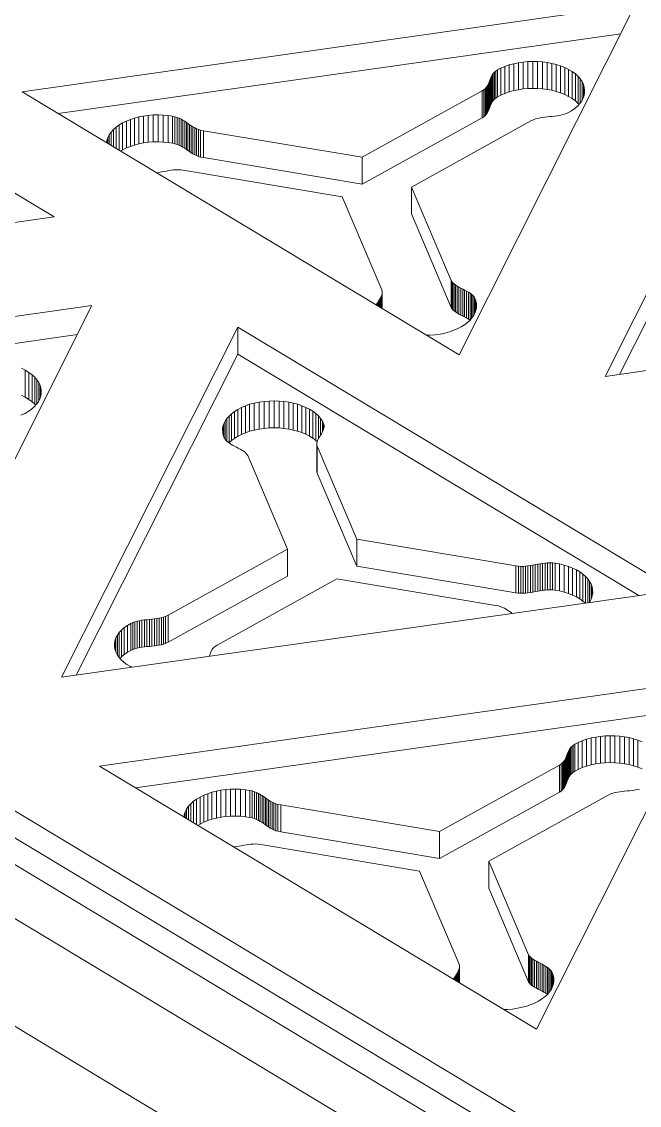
# Model space of a CAD drawing. Header units: inches. Extents: x 4 to 26.1, y 6.7 to 41.9.
# Drawn here: x 11.765 to 12.934, y 15.035 to 17.087 of the extents above; entities that cross this region are included whole.
import ezdxf

# ---------------------------------------------------------------- set-up
doc = ezdxf.new("R2010")
doc.units = ezdxf.units.IN
doc.header["$MEASUREMENT"] = 0
doc.layers.add('rails', color=7, linetype='Continuous', lineweight=35, true_color=0xd4d4d4)

# ---------------------------------------------------------------- blocks, each defined once
blk = doc.blocks.new('A$C382235AA')
at = {"color": 0, "linetype": 'Continuous', "lineweight": 0, "extrusion": (-4.89431e-17, 0.816497, 0.57735)}
for p, q in [((-16.7889, 11.4945), (-8.7719, 6.6688)), ((-14.8227, 11.4812), (-13.9949, 10.9829)), ((-16.7889, 11.4435), (-8.7719, 6.6178)), ((-8.7719, 6.6178), (-16.7889, 11.4435)), ((-8.7719, 6.5667), (-16.7889, 11.3925)), ((-16.7889, 11.3925), (-8.7719, 6.5667)), ((-14.0559, 11.2198), (-12.8946, 11.3846)), ((-12.8946, 11.3846), (-13.2281, 10.7216)), ((-12.952, 10.6805), (-12.6185, 11.3435)), ((-12.9223, 11.3296), (-13.9873, 11.1785)), ((-16.7889, 11.2904), (-8.8284, 6.4987)), ((-8.7719, 6.4647), (-16.7889, 11.2904)), ((-12.6185, 11.2925), (-12.9244, 10.6844)), ((-13.1415, 11.2678), (-13.1333, 11.2707)), ((-13.1333, 11.2707), (-13.1249, 11.273)), ((-13.1333, 11.2196), (-13.1333, 11.2707)), ((-13.1249, 11.273), (-13.1161, 11.2748)), ((-13.1249, 11.222), (-13.1249, 11.273)), ((-13.1161, 11.2748), (-13.1072, 11.2761)), ((-13.1161, 11.2238), (-13.1161, 11.2748)), ((-13.1072, 11.2761), (-13.0981, 11.277)), ((-13.1072, 11.2251), (-13.1072, 11.2761)), ((-13.0981, 11.277), (-13.0889, 11.2773)), ((-13.0981, 11.2259), (-13.0981, 11.277)), ((-13.0889, 11.2263), (-13.0889, 11.2773)), ((-13.0889, 11.2773), (-13.0798, 11.2771)), ((-13.0798, 11.2261), (-13.0798, 11.2771)), ((-13.0798, 11.2771), (-13.0707, 11.2765)), ((-13.0707, 11.2254), (-13.0707, 11.2765)), ((-13.0707, 11.2765), (-13.0617, 11.2753)), ((-13.0617, 11.2243), (-13.0617, 11.2753)), ((-13.0617, 11.2753), (-13.0529, 11.2736)), ((-13.0529, 11.2226), (-13.0529, 11.2736)), ((-13.0529, 11.2736), (-13.0444, 11.2715)), ((-13.0444, 11.2204), (-13.0444, 11.2715)), ((-13.0444, 11.2715), (-13.0362, 11.2688)), ((-13.1683, 11.2465), (-13.167, 11.2492)), ((-13.167, 11.2492), (-13.1655, 11.2518)), ((-13.167, 11.1981), (-13.167, 11.2492)), ((-13.1655, 11.2518), (-13.1637, 11.2543)), ((-13.1655, 11.2007), (-13.1655, 11.2518)), ((-13.1637, 11.2543), (-13.1614, 11.2567)), ((-13.1637, 11.2033), (-13.1637, 11.2543)), ((-13.1614, 11.2567), (-13.1588, 11.259)), ((-13.1614, 11.2057), (-13.1614, 11.2567)), ((-13.1588, 11.259), (-13.1556, 11.2612)), ((-13.1588, 11.208), (-13.1588, 11.259)), ((-13.1556, 11.2612), (-13.1492, 11.2645)), ((-13.1556, 11.2102), (-13.1556, 11.2612)), ((-13.1492, 11.2645), (-13.1415, 11.2678)), ((-13.1492, 11.2135), (-13.1492, 11.2645)), ((-13.1415, 11.2168), (-13.1415, 11.2678)), ((-13.0362, 11.2178), (-13.0362, 11.2688)), ((-13.0362, 11.2688), (-13.0283, 11.2657)), ((-13.0283, 11.2147), (-13.0283, 11.2657)), ((-13.0283, 11.2657), (-13.021, 11.2621)), ((-13.021, 11.211), (-13.021, 11.2621)), ((-13.021, 11.2621), (-13.0142, 11.258)), ((-13.0142, 11.2069), (-13.0142, 11.258)), ((-13.0142, 11.258), (-13.0082, 11.2536)), ((-13.0082, 11.2025), (-13.0082, 11.2536)), ((-13.0082, 11.2536), (-13.0031, 11.2489)), ((-13.0031, 11.1979), (-13.0031, 11.2489)), ((-13.0031, 11.2489), (-12.9989, 11.2441)), ((-13.179, 11.2257), (-13.1769, 11.228)), ((-13.1769, 11.228), (-13.1752, 11.2305)), ((-13.1769, 11.177), (-13.1769, 11.228)), ((-13.1752, 11.2305), (-13.1738, 11.233)), ((-13.1752, 11.1794), (-13.1752, 11.2305)), ((-13.1738, 11.233), (-13.1725, 11.2356)), ((-13.1738, 11.182), (-13.1738, 11.233)), ((-13.1725, 11.2356), (-13.1714, 11.2383)), ((-13.1725, 11.1846), (-13.1725, 11.2356)), ((-13.1714, 11.2383), (-13.1704, 11.241)), ((-13.1714, 11.1873), (-13.1714, 11.2383)), ((-13.1704, 11.241), (-13.1694, 11.2438)), ((-13.1704, 11.19), (-13.1704, 11.241)), ((-13.1694, 11.2438), (-13.1683, 11.2465)), ((-13.1694, 11.1927), (-13.1694, 11.2438)), ((-13.1683, 11.1954), (-13.1683, 11.2465)), ((-12.9989, 11.1986), (-12.9989, 11.2441)), ((-12.9989, 11.2441), (-12.9955, 11.2391)), ((-12.9955, 11.2036), (-12.9955, 11.2391)), ((-12.9955, 11.2391), (-12.993, 11.2339)), ((-12.993, 11.2088), (-12.993, 11.2339)), ((-12.993, 11.2339), (-12.9913, 11.2287)), ((-12.9913, 11.2143), (-12.9913, 11.2287)), ((-12.9913, 11.2287), (-12.9906, 11.2234)), ((-13.2281, 10.7216), (-14.0559, 11.2198)), ((-13.4117, 11.0957), (-13.1847, 11.2214)), ((-13.1847, 11.2214), (-13.1815, 11.2235)), ((-13.1847, 11.1704), (-13.1847, 11.2214)), ((-13.1815, 11.2235), (-13.179, 11.2257)), ((-13.1815, 11.1725), (-13.1815, 11.2235)), ((-13.179, 11.1747), (-13.179, 11.2257)), ((-13.1588, 11.208), (-13.1614, 11.2057)), ((-13.1556, 11.2102), (-13.1588, 11.208)), ((-13.1492, 11.2135), (-13.1556, 11.2102)), ((-13.1415, 11.2168), (-13.1492, 11.2135)), ((-13.1333, 11.2196), (-13.1415, 11.2168)), ((-13.1249, 11.222), (-13.1333, 11.2196)), ((-13.1161, 11.2238), (-13.1249, 11.222)), ((-13.1072, 11.2251), (-13.1161, 11.2238)), ((-13.0981, 11.2259), (-13.1072, 11.2251)), ((-13.0889, 11.2263), (-13.0981, 11.2259)), ((-13.0798, 11.2261), (-13.0889, 11.2263)), ((-13.0707, 11.2254), (-13.0798, 11.2261)), ((-13.0617, 11.2243), (-13.0707, 11.2254)), ((-13.0529, 11.2226), (-13.0617, 11.2243)), ((-13.0444, 11.2204), (-13.0529, 11.2226)), ((-13.0362, 11.2178), (-13.0444, 11.2204)), ((-13.0283, 11.2147), (-13.0362, 11.2178)), ((-13.021, 11.211), (-13.0283, 11.2147)), ((-13.0142, 11.2069), (-13.021, 11.211)), ((-12.9934, 11.2076), (-12.9961, 11.2025)), ((-12.9916, 11.2129), (-12.9934, 11.2076)), ((-12.9907, 11.2181), (-12.9916, 11.2129)), ((-12.9906, 11.2234), (-12.9907, 11.2181)), ((-13.1714, 11.1873), (-13.1725, 11.1846)), ((-13.1704, 11.19), (-13.1714, 11.1873)), ((-13.1694, 11.1927), (-13.1704, 11.19)), ((-13.1683, 11.1954), (-13.1694, 11.1927)), ((-13.167, 11.1981), (-13.1683, 11.1954)), ((-13.1655, 11.2007), (-13.167, 11.1981)), ((-13.1637, 11.2033), (-13.1655, 11.2007)), ((-13.1614, 11.2057), (-13.1637, 11.2033)), ((-13.0092, 11.1882), (-13.0152, 11.1839)), ((-13.0082, 11.2025), (-13.0142, 11.2069)), ((-13.0039, 11.1928), (-13.0092, 11.1882)), ((-13.0031, 11.1979), (-13.0082, 11.2025)), ((-12.9996, 11.1976), (-13.0039, 11.1928)), ((-13.0012, 11.1958), (-13.0031, 11.1979)), ((-12.9961, 11.2025), (-12.9996, 11.1976)), ((-13.8583, 11.1644), (-13.8508, 11.1675)), ((-13.8508, 11.1675), (-13.8428, 11.1701)), ((-13.8508, 11.1164), (-13.8508, 11.1675)), ((-13.8428, 11.1701), (-13.8345, 11.1722)), ((-13.8428, 11.119), (-13.8428, 11.1701)), ((-13.8345, 11.1722), (-13.8258, 11.1739)), ((-13.8345, 11.1212), (-13.8345, 11.1722)), ((-13.8258, 11.1739), (-13.8168, 11.1752)), ((-13.8258, 11.1229), (-13.8258, 11.1739)), ((-13.8168, 11.1752), (-13.8076, 11.1759)), ((-13.8168, 11.1241), (-13.8168, 11.1752)), ((-13.8076, 11.1759), (-13.7982, 11.1761)), ((-13.8076, 11.1248), (-13.8076, 11.1759)), ((-13.7982, 11.1251), (-13.7982, 11.1761)), ((-13.7982, 11.1761), (-13.7887, 11.1758)), ((-13.7887, 11.1247), (-13.7887, 11.1758)), ((-13.7887, 11.1758), (-13.7792, 11.1749)), ((-13.7792, 11.1238), (-13.7792, 11.1749)), ((-13.7792, 11.1749), (-13.7709, 11.1736)), ((-13.7709, 11.1226), (-13.7709, 11.1736)), ((-13.7709, 11.1736), (-13.7663, 11.1726)), ((-13.7663, 11.1215), (-13.7663, 11.1726)), ((-13.7663, 11.1726), (-13.7621, 11.1712)), ((-13.7621, 11.1202), (-13.7621, 11.1712)), ((-13.7621, 11.1712), (-13.7583, 11.1697)), ((-13.7583, 11.1186), (-13.7583, 11.1697)), ((-13.7583, 11.1697), (-13.7546, 11.1679)), ((-13.7546, 11.1169), (-13.7546, 11.1679)), ((-13.7546, 11.1679), (-13.7512, 11.166)), ((-13.1847, 11.1704), (-13.4117, 11.0447)), ((-13.1815, 11.1725), (-13.1847, 11.1704)), ((-13.179, 11.1747), (-13.1815, 11.1725)), ((-13.1769, 11.177), (-13.179, 11.1747)), ((-13.1752, 11.1794), (-13.1769, 11.177)), ((-13.1738, 11.182), (-13.1752, 11.1794)), ((-13.1725, 11.1846), (-13.1738, 11.182)), ((-13.0873, 11.167), (-13.0925, 11.1645)), ((-13.0835, 11.1684), (-13.0873, 11.167)), ((-13.0794, 11.1695), (-13.0835, 11.1684)), ((-13.0751, 11.1704), (-13.0794, 11.1695)), ((-13.0707, 11.1711), (-13.0751, 11.1704)), ((-13.0661, 11.1717), (-13.0707, 11.1711)), ((-13.0614, 11.1722), (-13.0661, 11.1717)), ((-13.0567, 11.1727), (-13.0614, 11.1722)), ((-13.0519, 11.1732), (-13.0567, 11.1727)), ((-13.0472, 11.1737), (-13.0519, 11.1732)), ((-13.0425, 11.1743), (-13.0472, 11.1737)), ((-13.0379, 11.1751), (-13.0425, 11.1743)), ((-13.0335, 11.176), (-13.0379, 11.1751)), ((-13.0292, 11.1772), (-13.0335, 11.176)), ((-13.0251, 11.1786), (-13.0292, 11.1772)), ((-13.0213, 11.1803), (-13.0251, 11.1786)), ((-13.0152, 11.1839), (-13.0213, 11.1803)), ((-13.8872, 11.1436), (-13.8828, 11.1484)), ((-13.8828, 11.1484), (-13.8776, 11.153)), ((-13.8828, 11.1156), (-13.8828, 11.1484)), ((-13.8776, 11.153), (-13.8718, 11.1572)), ((-13.8776, 11.1125), (-13.8776, 11.153)), ((-13.8718, 11.1572), (-13.8654, 11.161)), ((-13.8718, 11.109), (-13.8718, 11.1572)), ((-13.8654, 11.161), (-13.8583, 11.1644)), ((-13.8654, 11.11), (-13.8654, 11.161)), ((-13.8583, 11.1134), (-13.8583, 11.1644)), ((-13.7512, 11.1149), (-13.7512, 11.166)), ((-13.7512, 11.166), (-13.7479, 11.1639)), ((-13.7479, 11.1129), (-13.7479, 11.1639)), ((-13.7479, 11.1639), (-13.7448, 11.1618)), ((-13.7448, 11.1108), (-13.7448, 11.1618)), ((-13.7448, 11.1618), (-13.7417, 11.1597)), ((-13.7417, 11.1086), (-13.7417, 11.1597)), ((-13.7417, 11.1597), (-13.7386, 11.1575)), ((-13.7386, 11.1065), (-13.7386, 11.1575)), ((-13.7386, 11.1575), (-13.7355, 11.1554)), ((-13.7355, 11.1044), (-13.7355, 11.1554)), ((-13.7355, 11.1554), (-13.7323, 11.1534)), ((-13.7323, 11.1024), (-13.7323, 11.1534)), ((-13.7323, 11.1534), (-13.729, 11.1516)), ((-13.729, 11.1006), (-13.729, 11.1516)), ((-13.729, 11.1516), (-13.7255, 11.1499)), ((-13.7255, 11.0989), (-13.7255, 11.1499)), ((-13.7255, 11.1499), (-13.7218, 11.1484)), ((-13.7218, 11.0974), (-13.7218, 11.1484)), ((-13.7218, 11.1484), (-13.7178, 11.1472)), ((-13.7178, 11.0962), (-13.7178, 11.1472)), ((-13.7178, 11.1472), (-13.7124, 11.1461)), ((-13.7124, 11.0951), (-13.7124, 11.1461)), ((-13.7124, 11.1461), (-13.4117, 11.0957)), ((-13.0925, 11.1645), (-13.3184, 11.0394)), ((-13.8959, 11.1235), (-13.8953, 11.1274)), ((-13.8953, 11.1274), (-13.8936, 11.1329)), ((-13.8953, 11.1232), (-13.8953, 11.1274)), ((-13.8936, 11.1329), (-13.8908, 11.1384)), ((-13.8936, 11.1221), (-13.8936, 11.1329)), ((-13.8908, 11.1384), (-13.8872, 11.1436)), ((-13.8908, 11.1205), (-13.8908, 11.1384)), ((-13.8872, 11.1183), (-13.8872, 11.1436)), ((-13.8654, 11.11), (-13.8694, 11.1076)), ((-13.8583, 11.1134), (-13.8654, 11.11)), ((-13.8508, 11.1164), (-13.8583, 11.1134)), ((-13.8428, 11.119), (-13.8508, 11.1164)), ((-13.8345, 11.1212), (-13.8428, 11.119)), ((-13.8258, 11.1229), (-13.8345, 11.1212)), ((-13.8168, 11.1241), (-13.8258, 11.1229)), ((-13.8076, 11.1248), (-13.8168, 11.1241)), ((-13.7982, 11.1251), (-13.8076, 11.1248)), ((-13.7887, 11.1247), (-13.7982, 11.1251)), ((-13.7792, 11.1238), (-13.7887, 11.1247)), ((-13.7709, 11.1226), (-13.7792, 11.1238)), ((-13.7663, 11.1215), (-13.7709, 11.1226)), ((-13.7621, 11.1202), (-13.7663, 11.1215)), ((-13.7583, 11.1186), (-13.7621, 11.1202)), ((-13.7546, 11.1169), (-13.7583, 11.1186)), ((-13.7512, 11.1149), (-13.7546, 11.1169)), ((-13.7479, 11.1129), (-13.7512, 11.1149)), ((-13.7448, 11.1108), (-13.7479, 11.1129)), ((-13.7417, 11.1086), (-13.7448, 11.1108)), ((-13.7386, 11.1065), (-13.7417, 11.1086)), ((-13.7355, 11.1044), (-13.7386, 11.1065)), ((-8.8284, 6.2946), (-16.7889, 11.0863)), ((-13.7323, 11.1024), (-13.7355, 11.1044)), ((-13.729, 11.1006), (-13.7323, 11.1024)), ((-13.7255, 11.0989), (-13.729, 11.1006)), ((-13.7218, 11.0974), (-13.7255, 11.0989)), ((-13.7178, 11.0962), (-13.7218, 11.0974)), ((-13.7124, 11.0951), (-13.7178, 11.0962)), ((-13.4117, 11.0447), (-13.7124, 11.0951)), ((-13.4117, 11.0447), (-13.4117, 11.0957)), ((-13.7966, 11.0672), (-13.8011, 11.0665)), ((-13.7919, 11.068), (-13.7966, 11.0672)), ((-13.7873, 11.0688), (-13.7919, 11.068)), ((-13.7827, 11.0697), (-13.7873, 11.0688)), ((-13.7781, 11.0705), (-13.7827, 11.0697)), ((-13.7736, 11.0712), (-13.7781, 11.0705)), ((-13.769, 11.0718), (-13.7736, 11.0712)), ((-13.7645, 11.0721), (-13.769, 11.0718)), ((-13.76, 11.0722), (-13.7645, 11.0721)), ((-13.7555, 11.072), (-13.76, 11.0722)), ((-13.7505, 11.0714), (-13.7555, 11.072)), ((-13.4496, 11.0209), (-13.7505, 11.0714)), ((-13.3184, 10.9884), (-13.3184, 11.0394)), ((-13.3184, 11.0394), (-13.2431, 10.8623)), ((-13.3745, 10.8446), (-13.4496, 11.0209)), ((-13.9949, 10.9829), (-15.1562, 10.8182)), ((-13.2431, 10.8113), (-13.3184, 10.9884)), ((-13.2431, 10.8113), (-13.2431, 10.8623)), ((-13.2431, 10.8623), (-13.2421, 10.8605)), ((-13.2421, 10.8095), (-13.2421, 10.8605)), ((-13.2421, 10.8605), (-13.2401, 10.8582)), ((-13.3739, 10.8417), (-13.3745, 10.8446)), ((-13.3743, 10.8365), (-13.3739, 10.8391)), ((-13.3739, 10.8391), (-13.3739, 10.8417)), ((-13.3739, 10.8093), (-13.3739, 10.8391)), ((-13.2401, 10.8071), (-13.2401, 10.8582)), ((-13.2401, 10.8582), (-13.2377, 10.856)), ((-13.2377, 10.8049), (-13.2377, 10.856)), ((-13.2377, 10.856), (-13.2349, 10.8539)), ((-13.2349, 10.8028), (-13.2349, 10.8539)), ((-13.2349, 10.8539), (-13.2318, 10.8519)), ((-13.2318, 10.8008), (-13.2318, 10.8519)), ((-13.2318, 10.8519), (-13.2285, 10.85)), ((-13.2285, 10.7989), (-13.2285, 10.85)), ((-13.2285, 10.85), (-13.225, 10.8481)), ((-13.225, 10.797), (-13.225, 10.8481)), ((-13.225, 10.8481), (-13.2214, 10.8462)), ((-13.2214, 10.7952), (-13.2214, 10.8462)), ((-13.2214, 10.8462), (-13.2178, 10.8443)), ((-13.2178, 10.7933), (-13.2178, 10.8443)), ((-13.2178, 10.8443), (-13.2142, 10.8424)), ((-13.2142, 10.7914), (-13.2142, 10.8424)), ((-13.2142, 10.8424), (-13.2108, 10.8404)), ((-13.2108, 10.7894), (-13.2108, 10.8404)), ((-13.2108, 10.8404), (-13.2076, 10.8384)), ((-13.2076, 10.7874), (-13.2076, 10.8384)), ((-13.2076, 10.8384), (-13.2047, 10.8362)), ((-11.7907, 10.8452), (-12.952, 10.6805)), ((-13.3851, 10.8161), (-13.384, 10.8183)), ((-13.384, 10.8183), (-13.3825, 10.8209)), ((-13.384, 10.8154), (-13.384, 10.8183)), ((-13.3825, 10.8209), (-13.3809, 10.8235)), ((-13.3825, 10.8145), (-13.3825, 10.8209)), ((-13.3809, 10.8235), (-13.3793, 10.8261)), ((-13.3809, 10.8135), (-13.3809, 10.8235)), ((-13.3793, 10.8261), (-13.3777, 10.8287)), ((-13.3793, 10.8126), (-13.3793, 10.8261)), ((-13.3777, 10.8287), (-13.3764, 10.8313)), ((-13.3777, 10.8116), (-13.3777, 10.8287)), ((-13.3764, 10.8313), (-13.3752, 10.8339)), ((-13.3764, 10.8108), (-13.3764, 10.8313)), ((-13.3752, 10.8339), (-13.3743, 10.8365)), ((-13.3752, 10.8101), (-13.3752, 10.8339)), ((-13.3743, 10.8096), (-13.3743, 10.8365)), ((-13.2047, 10.7906), (-13.2047, 10.8362)), ((-13.2047, 10.8362), (-13.2021, 10.8339)), ((-13.2021, 10.7941), (-13.2021, 10.8339)), ((-13.2021, 10.8339), (-13.2, 10.8314)), ((-13.2, 10.7973), (-13.2, 10.8314)), ((-13.2, 10.8314), (-13.1983, 10.8287)), ((-13.1983, 10.8007), (-13.1983, 10.8287)), ((-13.1983, 10.8287), (-13.1965, 10.8239)), ((-13.1965, 10.8057), (-13.1965, 10.8239)), ((-13.1965, 10.8239), (-13.1954, 10.8183)), ((-13.1954, 10.8116), (-13.1954, 10.8183)), ((-13.1954, 10.8183), (-13.1952, 10.8129)), ((-15.0848, 10.6501), (-13.9235, 10.8148)), ((-13.9235, 10.8148), (-14.257, 10.1518)), ((-13.2421, 10.8095), (-13.2431, 10.8113)), ((-13.2401, 10.8071), (-13.2421, 10.8095)), ((-13.2377, 10.8049), (-13.2401, 10.8071)), ((-13.2349, 10.8028), (-13.2377, 10.8049)), ((-13.2318, 10.8008), (-13.2349, 10.8028)), ((-13.2285, 10.7989), (-13.2318, 10.8008)), ((-13.225, 10.797), (-13.2285, 10.7989)), ((-13.2214, 10.7952), (-13.225, 10.797)), ((-13.2001, 10.797), (-13.2034, 10.7921)), ((-13.1976, 10.8022), (-13.2001, 10.797)), ((-13.196, 10.8075), (-13.1976, 10.8022)), ((-13.1952, 10.8129), (-13.196, 10.8075)), ((-13.2179, 10.7786), (-13.2241, 10.7747)), ((-13.2178, 10.7933), (-13.2214, 10.7952)), ((-13.2123, 10.7829), (-13.2179, 10.7786)), ((-13.2142, 10.7914), (-13.2178, 10.7933)), ((-13.2108, 10.7894), (-13.2142, 10.7914)), ((-13.2075, 10.7874), (-13.2123, 10.7829)), ((-13.2076, 10.7874), (-13.2108, 10.7894)), ((-13.2075, 10.7873), (-13.2076, 10.7874)), ((-13.2034, 10.7921), (-13.2075, 10.7874)), ((-13.9512, 10.7599), (-15.0162, 10.6088)), ((-13.9809, 10.1107), (-13.6474, 10.7738)), ((-13.6474, 10.7227), (-13.6474, 10.7738)), ((-13.6474, 10.7738), (-12.8196, 10.2755)), ((-13.2835, 10.7589), (-13.2898, 10.7587)), ((-13.2739, 10.7596), (-13.2835, 10.7589)), ((-13.2643, 10.761), (-13.2739, 10.7596)), ((-13.2552, 10.7629), (-13.2643, 10.761)), ((-13.2466, 10.7652), (-13.2552, 10.7629)), ((-13.2385, 10.768), (-13.2466, 10.7652)), ((-13.231, 10.7712), (-13.2385, 10.768)), ((-13.2241, 10.7747), (-13.231, 10.7712)), ((-13.6474, 10.7227), (-13.9533, 10.1146)), ((-12.8882, 10.2657), (-13.6474, 10.7227)), ((-14.0572, 10.696), (-14.0498, 10.6923)), ((-14.0498, 10.6413), (-14.0498, 10.6923)), ((-14.0498, 10.6923), (-14.043, 10.6882)), ((-14.043, 10.6372), (-14.043, 10.6882)), ((-14.043, 10.6882), (-14.037, 10.6838)), ((-14.037, 10.6328), (-14.037, 10.6838)), ((-14.037, 10.6838), (-14.0319, 10.6792)), ((-14.0319, 10.6282), (-14.0319, 10.6792)), ((-14.0319, 10.6792), (-14.0277, 10.6743)), ((-14.0277, 10.6288), (-14.0277, 10.6743)), ((-14.0277, 10.6743), (-14.0243, 10.6693)), ((-14.0243, 10.6339), (-14.0243, 10.6693)), ((-14.0243, 10.6693), (-14.0218, 10.6642)), ((-14.0218, 10.6391), (-14.0218, 10.6642)), ((-14.0218, 10.6642), (-14.0202, 10.659)), ((-14.0202, 10.6445), (-14.0202, 10.659)), ((-14.0202, 10.659), (-14.0194, 10.6537)), ((-14.0194, 10.6537), (-14.0195, 10.6484)), ((-14.0498, 10.6413), (-14.0572, 10.6449)), ((-14.043, 10.6372), (-14.0498, 10.6413)), ((-14.037, 10.6328), (-14.043, 10.6372)), ((-14.0319, 10.6282), (-14.037, 10.6328)), ((-14.0249, 10.6328), (-14.0284, 10.6278)), ((-14.0222, 10.6379), (-14.0249, 10.6328)), ((-14.0204, 10.6431), (-14.0222, 10.6379)), ((-14.0195, 10.6484), (-14.0204, 10.6431)), ((-13.6071, 10.632), (-13.5976, 10.6333)), ((-13.5976, 10.6333), (-13.588, 10.6341)), ((-13.5976, 10.5823), (-13.5976, 10.6333)), ((-13.588, 10.6341), (-13.5785, 10.6344)), ((-13.588, 10.5831), (-13.588, 10.6341)), ((-13.5785, 10.5833), (-13.5785, 10.6344)), ((-13.5785, 10.6344), (-13.5691, 10.6341)), ((-13.5691, 10.583), (-13.5691, 10.6341)), ((-13.5691, 10.6341), (-13.5599, 10.6332)), ((-13.5599, 10.5822), (-13.5599, 10.6332)), ((-13.5599, 10.6332), (-13.5509, 10.6319)), ((-14.0441, 10.6141), (-14.0501, 10.6106)), ((-14.038, 10.6185), (-14.0441, 10.6141)), ((-14.0328, 10.623), (-14.038, 10.6185)), ((-14.0284, 10.6278), (-14.0328, 10.623)), ((-14.0301, 10.626), (-14.0319, 10.6282)), ((-13.6591, 10.6101), (-13.6536, 10.6143)), ((-13.6536, 10.6143), (-13.6473, 10.6183)), ((-13.6536, 10.5633), (-13.6536, 10.6143)), ((-13.6473, 10.6183), (-13.6404, 10.6218)), ((-13.6473, 10.5672), (-13.6473, 10.6183)), ((-13.6404, 10.6218), (-13.6329, 10.625)), ((-13.6404, 10.5708), (-13.6404, 10.6218)), ((-13.6329, 10.625), (-13.6249, 10.6278)), ((-13.6329, 10.574), (-13.6329, 10.625)), ((-13.6249, 10.6278), (-13.6163, 10.6301)), ((-13.6249, 10.5768), (-13.6249, 10.6278)), ((-13.6163, 10.6301), (-13.6071, 10.632)), ((-13.6163, 10.5791), (-13.6163, 10.6301)), ((-13.6071, 10.581), (-13.6071, 10.632)), ((-13.5509, 10.5809), (-13.5509, 10.6319)), ((-13.5509, 10.6319), (-13.5423, 10.6301)), ((-13.5423, 10.5791), (-13.5423, 10.6301)), ((-13.5423, 10.6301), (-13.534, 10.6279)), ((-13.534, 10.5769), (-13.534, 10.6279)), ((-13.534, 10.6279), (-13.5261, 10.6252)), ((-13.5261, 10.5742), (-13.5261, 10.6252)), ((-13.5261, 10.6252), (-13.5186, 10.6221)), ((-13.5186, 10.5711), (-13.5186, 10.6221)), ((-13.5186, 10.6221), (-13.5117, 10.6186)), ((-13.5117, 10.5676), (-13.5117, 10.6186)), ((-13.5117, 10.6186), (-13.5054, 10.6147)), ((-13.5054, 10.5637), (-13.5054, 10.6147)), ((-13.5054, 10.6147), (-13.4997, 10.6105)), ((-14.054, 10.6089), (-14.058, 10.6074)), ((-14.0501, 10.6106), (-14.054, 10.6089)), ((-13.6738, 10.5908), (-13.6713, 10.5959)), ((-13.6713, 10.5959), (-13.668, 10.6009)), ((-13.6713, 10.5614), (-13.6713, 10.5959)), ((-13.668, 10.6009), (-13.6639, 10.6056)), ((-13.668, 10.5579), (-13.668, 10.6009)), ((-13.6639, 10.6056), (-13.6591, 10.6101)), ((-13.6639, 10.5547), (-13.6639, 10.6056)), ((-13.6591, 10.5591), (-13.6591, 10.6101)), ((-13.4997, 10.5594), (-13.4997, 10.6105)), ((-13.4997, 10.6105), (-13.4947, 10.6059)), ((-13.4947, 10.5624), (-13.4947, 10.6059)), ((-13.4947, 10.6059), (-13.4905, 10.601)), ((-13.4905, 10.5696), (-13.4905, 10.601)), ((-13.4905, 10.601), (-13.4871, 10.5958)), ((-13.4871, 10.5754), (-13.4871, 10.5958)), ((-13.4871, 10.5958), (-13.4848, 10.591)), ((-13.6762, 10.5801), (-13.6755, 10.5855)), ((-13.676, 10.5746), (-13.6762, 10.5801)), ((-13.6749, 10.5691), (-13.676, 10.5746)), ((-13.6755, 10.5855), (-13.6738, 10.5908)), ((-13.6755, 10.5718), (-13.6755, 10.5855)), ((-13.6738, 10.5662), (-13.6738, 10.5908)), ((-13.6329, 10.574), (-13.6404, 10.5708)), ((-13.6249, 10.5768), (-13.6329, 10.574)), ((-13.6163, 10.5791), (-13.6249, 10.5768)), ((-13.6071, 10.581), (-13.6163, 10.5791)), ((-13.5976, 10.5823), (-13.6071, 10.581)), ((-13.588, 10.5831), (-13.5976, 10.5823)), ((-13.5785, 10.5833), (-13.588, 10.5831)), ((-13.5691, 10.583), (-13.5785, 10.5833)), ((-13.5599, 10.5822), (-13.5691, 10.583)), ((-13.5509, 10.5809), (-13.5599, 10.5822)), ((-13.5423, 10.5791), (-13.5509, 10.5809)), ((-13.534, 10.5769), (-13.5423, 10.5791)), ((-13.5261, 10.5742), (-13.534, 10.5769)), ((-13.5186, 10.5711), (-13.5261, 10.5742)), ((-13.4889, 10.5721), (-13.4905, 10.5695)), ((-13.4874, 10.5747), (-13.4889, 10.5721)), ((-13.4861, 10.5774), (-13.4874, 10.5747)), ((-13.485, 10.58), (-13.4861, 10.5774)), ((-13.4842, 10.5827), (-13.485, 10.58)), ((-13.4848, 10.5808), (-13.4848, 10.591)), ((-13.4848, 10.591), (-13.484, 10.5882)), ((-13.4839, 10.5854), (-13.4842, 10.5827)), ((-13.484, 10.5843), (-13.484, 10.5882)), ((-13.484, 10.5882), (-13.4839, 10.5854)), ((-13.6731, 10.5643), (-13.6749, 10.5691)), ((-13.6715, 10.5616), (-13.6731, 10.5643)), ((-13.6693, 10.5591), (-13.6715, 10.5616)), ((-13.6668, 10.5568), (-13.6693, 10.5591)), ((-13.6639, 10.5546), (-13.6668, 10.5568)), ((-13.6591, 10.5591), (-13.6639, 10.5546)), ((-13.6607, 10.5525), (-13.6639, 10.5546)), ((-13.6572, 10.5506), (-13.6607, 10.5525)), ((-13.6536, 10.5633), (-13.6591, 10.5591)), ((-13.6473, 10.5672), (-13.6536, 10.5633)), ((-13.6404, 10.5708), (-13.6473, 10.5672)), ((-13.5117, 10.5676), (-13.5186, 10.5711)), ((-13.5054, 10.5637), (-13.5117, 10.5676)), ((-13.4997, 10.5594), (-13.5054, 10.5637)), ((-13.497, 10.5569), (-13.4997, 10.5594)), ((-13.4971, 10.5565), (-13.4976, 10.5539)), ((-13.4976, 10.5028), (-13.4976, 10.5539)), ((-13.4976, 10.5539), (-13.4976, 10.5512)), ((-13.4976, 10.5002), (-13.4976, 10.5512)), ((-13.4976, 10.5512), (-13.4969, 10.5484)), ((-13.4963, 10.5591), (-13.4971, 10.5565)), ((-13.4951, 10.5617), (-13.4963, 10.5591)), ((-13.4937, 10.5643), (-13.4951, 10.5617)), ((-13.4922, 10.5669), (-13.4937, 10.5643)), ((-13.4905, 10.5695), (-13.4922, 10.5669)), ((-13.6537, 10.5487), (-13.6572, 10.5506)), ((-13.6501, 10.5468), (-13.6537, 10.5487)), ((-13.6465, 10.5449), (-13.6501, 10.5468)), ((-13.643, 10.543), (-13.6465, 10.5449)), ((-13.6396, 10.5411), (-13.643, 10.543)), ((-13.6365, 10.5391), (-13.6396, 10.5411)), ((-13.6337, 10.537), (-13.6365, 10.5391)), ((-13.6313, 10.5348), (-13.6337, 10.537)), ((-13.6294, 10.5324), (-13.6313, 10.5348)), ((-13.6284, 10.5307), (-13.6294, 10.5324)), ((-13.5531, 10.3536), (-13.6284, 10.5307)), ((-13.4969, 10.4973), (-13.4969, 10.5484)), ((-13.4969, 10.5484), (-13.4219, 10.3721)), ((-13.4976, 10.5002), (-13.4976, 10.5028)), ((-13.4969, 10.4973), (-13.4976, 10.5002)), ((-13.4219, 10.3211), (-13.4969, 10.4973)), ((-13.4219, 10.3211), (-13.4219, 10.3721)), ((-13.4219, 10.3721), (-13.1209, 10.3216)), ((-13.779, 10.2285), (-13.5531, 10.3536)), ((-13.5531, 10.3026), (-13.5531, 10.3536)), ((-13.0841, 10.3241), (-13.0795, 10.325)), ((-13.0795, 10.325), (-13.0749, 10.3258)), ((-13.0795, 10.274), (-13.0795, 10.325)), ((-13.0749, 10.3258), (-13.0702, 10.3265)), ((-13.0749, 10.2748), (-13.0749, 10.3258)), ((-13.0702, 10.3265), (-13.0655, 10.3271)), ((-13.0702, 10.2755), (-13.0702, 10.3265)), ((-13.0655, 10.3271), (-13.0608, 10.3275)), ((-13.0655, 10.2761), (-13.0655, 10.3271)), ((-13.0608, 10.3275), (-13.0561, 10.3276)), ((-13.0608, 10.2764), (-13.0608, 10.3275)), ((-13.0561, 10.2766), (-13.0561, 10.3276)), ((-13.0561, 10.3276), (-13.0513, 10.3274)), ((-13.0513, 10.2764), (-13.0513, 10.3274)), ((-13.0513, 10.3274), (-13.0465, 10.3269)), ((-13.0465, 10.2759), (-13.0465, 10.3269)), ((-13.0465, 10.3269), (-13.0383, 10.3254)), ((-13.0383, 10.2743), (-13.0383, 10.3254)), ((-13.0383, 10.3254), (-13.0294, 10.3232)), ((-13.1209, 10.2706), (-13.4219, 10.3211)), ((-13.1209, 10.2706), (-13.1209, 10.3216)), ((-13.1209, 10.3216), (-13.1159, 10.321)), ((-13.1159, 10.27), (-13.1159, 10.321)), ((-13.1159, 10.321), (-13.1114, 10.3208)), ((-13.1114, 10.3208), (-13.1069, 10.3209)), ((-13.1114, 10.2698), (-13.1114, 10.3208)), ((-13.1069, 10.3209), (-13.1024, 10.3212)), ((-13.1069, 10.2699), (-13.1069, 10.3209)), ((-13.1024, 10.3212), (-13.0979, 10.3218)), ((-13.1024, 10.2702), (-13.1024, 10.3212)), ((-13.0979, 10.3218), (-13.0933, 10.3225)), ((-13.0979, 10.2707), (-13.0979, 10.3218)), ((-13.0933, 10.3225), (-13.0887, 10.3233)), ((-13.0933, 10.2714), (-13.0933, 10.3225)), ((-13.0887, 10.3233), (-13.0841, 10.3241)), ((-13.0887, 10.2723), (-13.0887, 10.3233)), ((-13.0841, 10.2731), (-13.0841, 10.3241)), ((-13.0294, 10.2721), (-13.0294, 10.3232)), ((-13.0294, 10.3232), (-13.0211, 10.3205)), ((-13.0211, 10.2695), (-13.0211, 10.3205)), ((-13.0211, 10.3205), (-13.0134, 10.3174)), ((-13.0134, 10.2664), (-13.0134, 10.3174)), ((-13.0134, 10.3174), (-13.0063, 10.314)), ((-13.0063, 10.263), (-13.0063, 10.314)), ((-13.0063, 10.314), (-12.9999, 10.3102)), ((-12.9999, 10.2591), (-12.9999, 10.3102)), ((-12.9999, 10.3102), (-12.9941, 10.306)), ((-12.9941, 10.255), (-12.9941, 10.306)), ((-12.9941, 10.306), (-12.989, 10.3016)), ((-13.5531, 10.3026), (-13.779, 10.1775)), ((-13.4597, 10.2973), (-13.6867, 10.1716)), ((-13.1591, 10.2469), (-13.4597, 10.2973)), ((-12.989, 10.2514), (-12.989, 10.3016)), ((-12.989, 10.3016), (-12.9847, 10.297)), ((-12.9847, 10.252), (-12.9847, 10.297)), ((-12.9847, 10.297), (-12.9811, 10.2921)), ((-12.9811, 10.2539), (-12.9811, 10.2921)), ((-12.9811, 10.2921), (-12.9784, 10.287)), ((-12.9784, 10.259), (-12.9784, 10.287)), ((-12.9784, 10.287), (-12.9765, 10.2818)), ((-12.8196, 10.2755), (-13.9809, 10.1107)), ((-13.1159, 10.27), (-13.1209, 10.2706)), ((-13.1114, 10.2698), (-13.1159, 10.27)), ((-13.1069, 10.2699), (-13.1114, 10.2698)), ((-13.1024, 10.2702), (-13.1069, 10.2699)), ((-13.0979, 10.2707), (-13.1024, 10.2702)), ((-13.0933, 10.2714), (-13.0979, 10.2707)), ((-13.0887, 10.2723), (-13.0933, 10.2714)), ((-13.0841, 10.2731), (-13.0887, 10.2723)), ((-13.0795, 10.274), (-13.0841, 10.2731)), ((-13.0749, 10.2748), (-13.0795, 10.274)), ((-13.0702, 10.2755), (-13.0749, 10.2748)), ((-13.0655, 10.2761), (-13.0702, 10.2755)), ((-13.0608, 10.2764), (-13.0655, 10.2761)), ((-13.0561, 10.2766), (-13.0608, 10.2764)), ((-13.0513, 10.2764), (-13.0561, 10.2766)), ((-13.0465, 10.2759), (-13.0513, 10.2764)), ((-13.0383, 10.2743), (-13.0465, 10.2759)), ((-13.0294, 10.2721), (-13.0383, 10.2743)), ((-13.0211, 10.2695), (-13.0294, 10.2721)), ((-13.0134, 10.2664), (-13.0211, 10.2695)), ((-13.0063, 10.263), (-13.0134, 10.2664)), ((-12.9761, 10.2656), (-12.9779, 10.2601)), ((-12.9765, 10.2644), (-12.9765, 10.2818)), ((-12.9765, 10.2818), (-12.9755, 10.2765)), ((-12.9753, 10.271), (-12.9761, 10.2656)), ((-12.9755, 10.2701), (-12.9755, 10.2765)), ((-12.9755, 10.2765), (-12.9753, 10.271)), ((-13.1537, 10.2458), (-13.1591, 10.2469)), ((-13.1497, 10.2446), (-13.1537, 10.2458)), ((-13.146, 10.2431), (-13.1497, 10.2446)), ((-13.1425, 10.2414), (-13.146, 10.2431)), ((-12.9999, 10.2591), (-13.0063, 10.263)), ((-12.9941, 10.255), (-12.9999, 10.2591)), ((-12.9898, 10.2513), (-12.9941, 10.255)), ((-12.9806, 10.2546), (-12.9822, 10.2524)), ((-12.9779, 10.2601), (-12.9806, 10.2546)), ((-13.8008, 10.2219), (-13.7963, 10.2226)), ((-13.7963, 10.2226), (-13.7921, 10.2235)), ((-13.7963, 10.1716), (-13.7963, 10.2226)), ((-13.7921, 10.2235), (-13.788, 10.2246)), ((-13.7921, 10.1725), (-13.7921, 10.2235)), ((-13.788, 10.2246), (-13.7842, 10.226)), ((-13.788, 10.1736), (-13.788, 10.2246)), ((-13.7842, 10.226), (-13.779, 10.2285)), ((-13.7842, 10.175), (-13.7842, 10.226)), ((-13.779, 10.1775), (-13.779, 10.2285)), ((-13.1392, 10.2395), (-13.1425, 10.2414)), ((-13.136, 10.2375), (-13.1392, 10.2395)), ((-13.1329, 10.2355), (-13.136, 10.2375)), ((-13.1298, 10.2333), (-13.1329, 10.2355)), ((-13.1276, 10.2318), (-13.1298, 10.2333)), ((-13.8675, 10.2002), (-13.8623, 10.2048)), ((-13.8623, 10.2048), (-13.8562, 10.2091)), ((-13.8623, 10.1538), (-13.8623, 10.2048)), ((-13.8562, 10.2091), (-13.8502, 10.2127)), ((-13.8562, 10.1581), (-13.8562, 10.2091)), ((-13.8502, 10.2127), (-13.8463, 10.2144)), ((-13.8502, 10.1616), (-13.8502, 10.2127)), ((-13.8463, 10.2144), (-13.8423, 10.2158)), ((-13.8463, 10.1634), (-13.8463, 10.2144)), ((-13.8423, 10.2158), (-13.838, 10.217)), ((-13.8423, 10.1648), (-13.8423, 10.2158)), ((-13.838, 10.217), (-13.8335, 10.2179)), ((-13.838, 10.166), (-13.838, 10.217)), ((-13.8335, 10.2179), (-13.8289, 10.2187)), ((-13.8335, 10.1669), (-13.8335, 10.2179)), ((-13.8289, 10.2187), (-13.8243, 10.2193)), ((-13.8289, 10.1677), (-13.8289, 10.2187)), ((-13.8243, 10.2193), (-13.8195, 10.2198)), ((-13.8243, 10.1683), (-13.8243, 10.2193)), ((-13.8195, 10.2198), (-13.8148, 10.2203)), ((-13.8195, 10.1688), (-13.8195, 10.2198)), ((-13.8148, 10.2203), (-13.81, 10.2208)), ((-13.8148, 10.1693), (-13.8148, 10.2203)), ((-13.81, 10.2208), (-13.8054, 10.2213)), ((-13.81, 10.1697), (-13.81, 10.2208)), ((-13.8054, 10.2213), (-13.8008, 10.2219)), ((-13.8054, 10.1703), (-13.8054, 10.2213)), ((-13.8008, 10.1709), (-13.8008, 10.2219)), ((-13.8799, 10.1801), (-13.8781, 10.1853)), ((-13.8781, 10.1853), (-13.8754, 10.1904)), ((-13.8781, 10.1582), (-13.8781, 10.1853)), ((-13.8754, 10.1904), (-13.8719, 10.1954)), ((-13.8754, 10.1531), (-13.8754, 10.1904)), ((-13.8719, 10.1954), (-13.8675, 10.2002)), ((-13.8719, 10.1481), (-13.8719, 10.1954)), ((-13.8675, 10.1492), (-13.8675, 10.2002)), ((-13.8809, 10.1696), (-13.8808, 10.1749)), ((-13.8801, 10.1643), (-13.8809, 10.1696)), ((-13.8808, 10.1749), (-13.8799, 10.1801)), ((-13.8808, 10.169), (-13.8808, 10.1749)), ((-13.8785, 10.1591), (-13.8801, 10.1643)), ((-13.8799, 10.1635), (-13.8799, 10.1801)), ((-13.8502, 10.1616), (-13.8562, 10.1581)), ((-13.8463, 10.1634), (-13.8502, 10.1616)), ((-13.8423, 10.1648), (-13.8463, 10.1634)), ((-13.838, 10.166), (-13.8423, 10.1648)), ((-13.8335, 10.1669), (-13.838, 10.166)), ((-13.8289, 10.1677), (-13.8335, 10.1669)), ((-13.8243, 10.1683), (-13.8289, 10.1677)), ((-13.8195, 10.1688), (-13.8243, 10.1683)), ((-13.8148, 10.1693), (-13.8195, 10.1688)), ((-13.81, 10.1697), (-13.8148, 10.1693)), ((-13.8054, 10.1703), (-13.81, 10.1697)), ((-13.8008, 10.1709), (-13.8054, 10.1703)), ((-13.7963, 10.1716), (-13.8008, 10.1709)), ((-13.7921, 10.1725), (-13.7963, 10.1716)), ((-13.788, 10.1736), (-13.7921, 10.1725)), ((-13.7842, 10.175), (-13.788, 10.1736)), ((-13.779, 10.1775), (-13.7842, 10.175)), ((-13.6963, 10.1625), (-13.6977, 10.16)), ((-13.6945, 10.165), (-13.6963, 10.1625)), ((-13.6925, 10.1673), (-13.6945, 10.165)), ((-13.6899, 10.1695), (-13.6925, 10.1673)), ((-13.6867, 10.1716), (-13.6899, 10.1695)), ((-13.876, 10.1539), (-13.8785, 10.1591)), ((-13.8726, 10.1489), (-13.876, 10.1539)), ((-13.8684, 10.1441), (-13.8726, 10.1489)), ((-13.8675, 10.1492), (-13.8702, 10.1462)), ((-13.8633, 10.1394), (-13.8684, 10.1441)), ((-13.8623, 10.1538), (-13.8675, 10.1492)), ((-13.8562, 10.1581), (-13.8623, 10.1538)), ((-13.701, 10.1519), (-13.7016, 10.1503)), ((-13.7, 10.1547), (-13.701, 10.1519)), ((-13.6989, 10.1573), (-13.7, 10.1547)), ((-13.6977, 10.16), (-13.6989, 10.1573)), ((-13.8573, 10.135), (-13.8633, 10.1394)), ((-13.8505, 10.1309), (-13.8573, 10.135)), ((-13.8478, 10.1296), (-13.8505, 10.1309)), ((-13.9095, 9.9426), (-12.7482, 10.1074)), ((-12.7482, 10.1074), (-13.0817, 9.4443)), ((-12.7759, 10.0524), (-13.8409, 9.9013)), ((-12.9784, 9.9958), (-12.9696, 9.9976)), ((-12.9696, 9.9976), (-12.9607, 9.9989)), ((-12.9696, 9.9466), (-12.9696, 9.9976)), ((-12.9607, 9.9989), (-12.9516, 9.9998)), ((-12.9607, 9.9479), (-12.9607, 9.9989)), ((-12.9516, 9.9998), (-12.9425, 10.0001)), ((-12.9516, 9.9487), (-12.9516, 9.9998)), ((-12.9425, 9.9491), (-12.9425, 10.0001)), ((-12.9425, 10.0001), (-12.9333, 9.9999)), ((-12.9333, 9.9489), (-12.9333, 9.9999)), ((-12.9333, 9.9999), (-12.9242, 9.9992)), ((-12.9242, 9.9482), (-12.9242, 9.9992)), ((-12.9242, 9.9992), (-12.9152, 9.9981)), ((-12.9152, 9.9471), (-12.9152, 9.9981)), ((-12.9152, 9.9981), (-12.9064, 9.9964)), ((-12.9064, 9.9454), (-12.9064, 9.9964)), ((-12.9064, 9.9964), (-12.8979, 9.9943)), ((-13.019, 9.9746), (-13.0172, 9.9771)), ((-13.0172, 9.9771), (-13.015, 9.9795)), ((-13.0172, 9.9261), (-13.0172, 9.9771)), ((-13.015, 9.9795), (-13.0123, 9.9818)), ((-13.015, 9.9285), (-13.015, 9.9795)), ((-13.0123, 9.9818), (-13.0091, 9.984)), ((-13.0123, 9.9308), (-13.0123, 9.9818)), ((-13.0091, 9.984), (-13.0027, 9.9873)), ((-13.0091, 9.9329), (-13.0091, 9.984)), ((-13.0027, 9.9873), (-12.995, 9.9906)), ((-13.0027, 9.9363), (-13.0027, 9.9873)), ((-12.995, 9.9906), (-12.9869, 9.9935)), ((-12.995, 9.9396), (-12.995, 9.9906)), ((-12.9869, 9.9935), (-12.9784, 9.9958)), ((-12.9869, 9.9424), (-12.9869, 9.9935)), ((-12.9784, 9.9448), (-12.9784, 9.9958)), ((-12.8979, 9.9432), (-12.8979, 9.9943)), ((-12.8979, 9.9943), (-12.8897, 9.9916)), ((-12.8897, 9.9406), (-12.8897, 9.9916)), ((-12.8897, 9.9916), (-12.8819, 9.9885)), ((-13.0287, 9.9533), (-13.0273, 9.9558)), ((-13.0273, 9.9558), (-13.0261, 9.9584)), ((-13.0273, 9.9048), (-13.0273, 9.9558)), ((-13.0261, 9.9584), (-13.025, 9.9611)), ((-13.0261, 9.9074), (-13.0261, 9.9584)), ((-13.025, 9.9611), (-13.024, 9.9638)), ((-13.025, 9.9101), (-13.025, 9.9611)), ((-13.024, 9.9638), (-13.0229, 9.9666)), ((-13.024, 9.9128), (-13.024, 9.9638)), ((-13.0229, 9.9666), (-13.0218, 9.9693)), ((-13.0229, 9.9155), (-13.0229, 9.9666)), ((-13.0218, 9.9693), (-13.0205, 9.9719)), ((-13.0218, 9.9182), (-13.0218, 9.9693)), ((-13.0205, 9.9719), (-13.019, 9.9746)), ((-13.0205, 9.9209), (-13.0205, 9.9719)), ((-13.019, 9.9235), (-13.019, 9.9746)), ((-13.0817, 9.4443), (-13.9095, 9.9426)), ((-13.2653, 9.8185), (-13.0383, 9.9442)), ((-13.0383, 9.9442), (-13.035, 9.9463)), ((-13.0383, 9.8931), (-13.0383, 9.9442)), ((-13.035, 9.9463), (-13.0325, 9.9485)), ((-13.035, 9.8953), (-13.035, 9.9463)), ((-13.0325, 9.9485), (-13.0304, 9.9508)), ((-13.0325, 9.8975), (-13.0325, 9.9485)), ((-13.0304, 9.9508), (-13.0287, 9.9533)), ((-13.0304, 9.8998), (-13.0304, 9.9508)), ((-13.0287, 9.9022), (-13.0287, 9.9533)), ((-13.0027, 9.9363), (-13.0091, 9.9329)), ((-12.995, 9.9396), (-13.0027, 9.9363)), ((-12.9869, 9.9424), (-12.995, 9.9396)), ((-12.9784, 9.9448), (-12.9869, 9.9424)), ((-12.9696, 9.9466), (-12.9784, 9.9448)), ((-12.9607, 9.9479), (-12.9696, 9.9466)), ((-12.9516, 9.9487), (-12.9607, 9.9479)), ((-12.9425, 9.9491), (-12.9516, 9.9487)), ((-12.9333, 9.9489), (-12.9425, 9.9491)), ((-12.9242, 9.9482), (-12.9333, 9.9489)), ((-12.9152, 9.9471), (-12.9242, 9.9482)), ((-12.9064, 9.9454), (-12.9152, 9.9471)), ((-12.8979, 9.9432), (-12.9064, 9.9454)), ((-12.8897, 9.9406), (-12.8979, 9.9432)), ((-12.8819, 9.9375), (-12.8897, 9.9406)), ((-13.0229, 9.9155), (-13.024, 9.9128)), ((-13.0218, 9.9182), (-13.0229, 9.9155)), ((-13.0205, 9.9209), (-13.0218, 9.9182)), ((-13.019, 9.9235), (-13.0205, 9.9209)), ((-13.0172, 9.9261), (-13.019, 9.9235)), ((-13.015, 9.9285), (-13.0172, 9.9261)), ((-13.0123, 9.9308), (-13.015, 9.9285)), ((-13.0091, 9.9329), (-13.0123, 9.9308)), ((-13.6964, 9.8929), (-13.688, 9.895)), ((-13.688, 9.895), (-13.6793, 9.8967)), ((-13.688, 9.844), (-13.688, 9.895)), ((-13.6793, 9.8967), (-13.6703, 9.898)), ((-13.6793, 9.8457), (-13.6793, 9.8967)), ((-13.6703, 9.898), (-13.6611, 9.8987)), ((-13.6703, 9.8469), (-13.6703, 9.898)), ((-13.6611, 9.8987), (-13.6517, 9.8989)), ((-13.6611, 9.8476), (-13.6611, 9.8987)), ((-13.6517, 9.8479), (-13.6517, 9.8989)), ((-13.6517, 9.8989), (-13.6423, 9.8986)), ((-13.6423, 9.8475), (-13.6423, 9.8986)), ((-13.6423, 9.8986), (-13.6328, 9.8977)), ((-13.6328, 9.8466), (-13.6328, 9.8977)), ((-13.6328, 9.8977), (-13.6244, 9.8964)), ((-13.6244, 9.8454), (-13.6244, 9.8964)), ((-13.6244, 9.8964), (-13.6199, 9.8954)), ((-13.6199, 9.8443), (-13.6199, 9.8954)), ((-13.6199, 9.8954), (-13.6157, 9.894)), ((-13.6157, 9.843), (-13.6157, 9.894)), ((-13.6157, 9.894), (-13.6118, 9.8925)), ((-13.035, 9.8953), (-13.0383, 9.8931)), ((-13.0325, 9.8975), (-13.035, 9.8953)), ((-13.0304, 9.8998), (-13.0325, 9.8975)), ((-13.0287, 9.9022), (-13.0304, 9.8998)), ((-13.0273, 9.9048), (-13.0287, 9.9022)), ((-13.0261, 9.9074), (-13.0273, 9.9048)), ((-13.025, 9.9101), (-13.0261, 9.9074)), ((-13.024, 9.9128), (-13.025, 9.9101)), ((-12.9242, 9.8939), (-12.9286, 9.8932)), ((-12.9196, 9.8945), (-12.9242, 9.8939)), ((-12.9149, 9.895), (-12.9196, 9.8945)), ((-12.9102, 9.8955), (-12.9149, 9.895)), ((-12.9055, 9.896), (-12.9102, 9.8955)), ((-12.9007, 9.8965), (-12.9055, 9.896)), ((-12.8961, 9.8971), (-12.9007, 9.8965)), ((-12.8915, 9.8979), (-12.8961, 9.8971)), ((-12.887, 9.8988), (-12.8915, 9.8979)), ((-13.7363, 9.8712), (-13.7312, 9.8758)), ((-13.7312, 9.8758), (-13.7253, 9.88)), ((-13.7312, 9.8353), (-13.7312, 9.8758)), ((-13.7253, 9.88), (-13.7189, 9.8838)), ((-13.7253, 9.8317), (-13.7253, 9.88)), ((-13.7189, 9.8838), (-13.7119, 9.8872)), ((-13.7189, 9.8328), (-13.7189, 9.8838)), ((-13.7119, 9.8872), (-13.7043, 9.8903)), ((-13.7119, 9.8362), (-13.7119, 9.8872)), ((-13.7043, 9.8903), (-13.6964, 9.8929)), ((-13.7043, 9.8392), (-13.7043, 9.8903)), ((-13.6964, 9.8418), (-13.6964, 9.8929)), ((-13.6118, 9.8414), (-13.6118, 9.8925)), ((-13.6118, 9.8925), (-13.6081, 9.8907)), ((-13.6081, 9.8397), (-13.6081, 9.8907)), ((-13.6081, 9.8907), (-13.6047, 9.8888)), ((-13.6047, 9.8377), (-13.6047, 9.8888)), ((-13.6047, 9.8888), (-13.6015, 9.8867)), ((-13.6015, 9.8357), (-13.6015, 9.8867)), ((-13.6015, 9.8867), (-13.5983, 9.8846)), ((-13.5983, 9.8336), (-13.5983, 9.8846)), ((-13.5983, 9.8846), (-13.5952, 9.8825)), ((-13.5952, 9.8314), (-13.5952, 9.8825)), ((-13.5952, 9.8825), (-13.5921, 9.8803)), ((-13.5921, 9.8293), (-13.5921, 9.8803)), ((-13.5921, 9.8803), (-13.589, 9.8782)), ((-13.589, 9.8272), (-13.589, 9.8782)), ((-13.589, 9.8782), (-13.5858, 9.8762)), ((-13.5858, 9.8252), (-13.5858, 9.8762)), ((-13.5858, 9.8762), (-13.5825, 9.8744)), ((-13.5825, 9.8234), (-13.5825, 9.8744)), ((-13.5825, 9.8744), (-13.579, 9.8727)), ((-13.0383, 9.8931), (-13.2653, 9.7675)), ((-12.946, 9.8873), (-13.1719, 9.7622)), ((-12.9408, 9.8898), (-12.946, 9.8873)), ((-12.937, 9.8912), (-12.9408, 9.8898)), ((-12.9329, 9.8923), (-12.937, 9.8912)), ((-12.9286, 9.8932), (-12.9329, 9.8923)), ((-13.7489, 9.8502), (-13.7471, 9.8557)), ((-13.7471, 9.8557), (-13.7444, 9.8612)), ((-13.7471, 9.8448), (-13.7471, 9.8557)), ((-13.7444, 9.8612), (-13.7407, 9.8664)), ((-13.7444, 9.8432), (-13.7444, 9.8612)), ((-13.7407, 9.8664), (-13.7363, 9.8712)), ((-13.7407, 9.841), (-13.7407, 9.8664)), ((-13.7363, 9.8384), (-13.7363, 9.8712)), ((-13.579, 9.8217), (-13.579, 9.8727)), ((-13.579, 9.8727), (-13.5753, 9.8712)), ((-13.5753, 9.8202), (-13.5753, 9.8712)), ((-13.5753, 9.8712), (-13.5713, 9.87)), ((-13.5713, 9.819), (-13.5713, 9.87)), ((-13.5713, 9.87), (-13.5659, 9.8689)), ((-13.5659, 9.8179), (-13.5659, 9.8689)), ((-13.5659, 9.8689), (-13.2653, 9.8185)), ((-13.7494, 9.8463), (-13.7489, 9.8502)), ((-13.7489, 9.8459), (-13.7489, 9.8502)), ((-13.7189, 9.8328), (-13.723, 9.8303)), ((-13.7119, 9.8362), (-13.7189, 9.8328)), ((-13.7043, 9.8392), (-13.7119, 9.8362)), ((-13.6964, 9.8418), (-13.7043, 9.8392)), ((-13.688, 9.844), (-13.6964, 9.8418)), ((-13.6793, 9.8457), (-13.688, 9.844)), ((-13.6703, 9.8469), (-13.6793, 9.8457)), ((-13.6611, 9.8476), (-13.6703, 9.8469)), ((-13.6517, 9.8479), (-13.6611, 9.8476)), ((-13.6423, 9.8475), (-13.6517, 9.8479)), ((-13.6328, 9.8466), (-13.6423, 9.8475)), ((-13.6244, 9.8454), (-13.6328, 9.8466)), ((-13.6199, 9.8443), (-13.6244, 9.8454)), ((-13.6157, 9.843), (-13.6199, 9.8443)), ((-13.6118, 9.8414), (-13.6157, 9.843)), ((-13.6081, 9.8397), (-13.6118, 9.8414)), ((-13.6047, 9.8377), (-13.6081, 9.8397)), ((-13.6015, 9.8357), (-13.6047, 9.8377)), ((-13.5983, 9.8336), (-13.6015, 9.8357)), ((-13.5952, 9.8314), (-13.5983, 9.8336)), ((-13.5921, 9.8293), (-13.5952, 9.8314)), ((-13.589, 9.8272), (-13.5921, 9.8293)), ((-13.5858, 9.8252), (-13.589, 9.8272)), ((-13.5825, 9.8234), (-13.5858, 9.8252)), ((-13.579, 9.8217), (-13.5825, 9.8234)), ((-13.5753, 9.8202), (-13.579, 9.8217)), ((-13.5713, 9.819), (-13.5753, 9.8202)), ((-13.5659, 9.8179), (-13.5713, 9.819)), ((-13.2653, 9.7675), (-13.5659, 9.8179)), ((-13.2653, 9.7675), (-13.2653, 9.8185)), ((-13.6408, 9.7916), (-13.6455, 9.7908)), ((-13.6362, 9.7925), (-13.6408, 9.7916)), ((-13.6317, 9.7933), (-13.6362, 9.7925)), ((-13.6271, 9.794), (-13.6317, 9.7933)), ((-13.6226, 9.7946), (-13.6271, 9.794)), ((-13.6181, 9.7949), (-13.6226, 9.7946)), ((-13.6135, 9.795), (-13.6181, 9.7949)), ((-13.609, 9.7948), (-13.6135, 9.795)), ((-13.604, 9.7941), (-13.609, 9.7948)), ((-13.3031, 9.7437), (-13.604, 9.7941)), ((-13.6501, 9.79), (-13.6547, 9.7893)), ((-13.6455, 9.7908), (-13.6501, 9.79)), ((-13.1719, 9.7112), (-13.1719, 9.7622)), ((-13.1719, 9.7622), (-13.0966, 9.5851)), ((-13.228, 9.5674), (-13.3031, 9.7437)), ((-13.0966, 9.5341), (-13.1719, 9.7112)), ((-13.2274, 9.5645), (-13.228, 9.5674)), ((-13.0966, 9.5341), (-13.0966, 9.5851)), ((-13.0966, 9.5851), (-13.0956, 9.5833)), ((-13.0956, 9.5323), (-13.0956, 9.5833)), ((-13.0956, 9.5833), (-13.0936, 9.581)), ((-13.0936, 9.5299), (-13.0936, 9.581)), ((-13.0936, 9.581), (-13.0912, 9.5788)), ((-13.0912, 9.5277), (-13.0912, 9.5788)), ((-13.0912, 9.5788), (-13.0884, 9.5767)), ((-13.0884, 9.5256), (-13.0884, 9.5767)), ((-13.0884, 9.5767), (-13.0853, 9.5747)), ((-13.0853, 9.5236), (-13.0853, 9.5747)), ((-13.0853, 9.5747), (-13.082, 9.5728)), ((-13.082, 9.5217), (-13.082, 9.5728)), ((-13.082, 9.5728), (-13.0785, 9.5709)), ((-13.0785, 9.5198), (-13.0785, 9.5709)), ((-13.0785, 9.5709), (-13.0749, 9.569)), ((-13.0749, 9.518), (-13.0749, 9.569)), ((-13.0749, 9.569), (-13.0713, 9.5671)), ((-13.0713, 9.5161), (-13.0713, 9.5671)), ((-13.0713, 9.5671), (-13.0677, 9.5652)), ((-13.236, 9.5437), (-13.2344, 9.5463)), ((-13.2344, 9.5463), (-13.2328, 9.5489)), ((-13.2344, 9.5363), (-13.2344, 9.5463)), ((-13.2328, 9.5489), (-13.2313, 9.5515)), ((-13.2328, 9.5353), (-13.2328, 9.5489)), ((-13.2313, 9.5515), (-13.2299, 9.5541)), ((-13.2313, 9.5344), (-13.2313, 9.5515)), ((-13.2299, 9.5541), (-13.2287, 9.5567)), ((-13.2299, 9.5335), (-13.2299, 9.5541)), ((-13.2287, 9.5567), (-13.2279, 9.5593)), ((-13.2287, 9.5328), (-13.2287, 9.5567)), ((-13.2279, 9.5593), (-13.2274, 9.5619)), ((-13.2279, 9.5323), (-13.2279, 9.5593)), ((-13.2274, 9.5619), (-13.2274, 9.5645)), ((-13.2274, 9.532), (-13.2274, 9.5619)), ((-13.0677, 9.5142), (-13.0677, 9.5652)), ((-13.0677, 9.5652), (-13.0643, 9.5632)), ((-13.0643, 9.5122), (-13.0643, 9.5632)), ((-13.0643, 9.5632), (-13.0611, 9.5612)), ((-13.0611, 9.5101), (-13.0611, 9.5612)), ((-13.0611, 9.5612), (-13.0582, 9.559)), ((-13.0582, 9.5134), (-13.0582, 9.559)), ((-13.0582, 9.559), (-13.0556, 9.5567)), ((-13.0556, 9.5169), (-13.0556, 9.5567)), ((-13.0556, 9.5567), (-13.0535, 9.5542)), ((-13.0535, 9.5201), (-13.0535, 9.5542)), ((-13.0535, 9.5542), (-13.0519, 9.5515)), ((-13.0519, 9.5235), (-13.0519, 9.5515)), ((-13.0519, 9.5515), (-13.0501, 9.5467)), ((-13.0501, 9.5285), (-13.0501, 9.5467)), ((-13.0501, 9.5467), (-13.0489, 9.5411)), ((-13.2387, 9.5388), (-13.2376, 9.5411)), ((-13.2376, 9.5411), (-13.236, 9.5437)), ((-13.2376, 9.5382), (-13.2376, 9.5411)), ((-13.236, 9.5372), (-13.236, 9.5437)), ((-13.0956, 9.5323), (-13.0966, 9.5341)), ((-13.0936, 9.5299), (-13.0956, 9.5323)), ((-13.0912, 9.5277), (-13.0936, 9.5299)), ((-13.0884, 9.5256), (-13.0912, 9.5277)), ((-13.0853, 9.5236), (-13.0884, 9.5256)), ((-13.0512, 9.525), (-13.0536, 9.5198)), ((-13.0495, 9.5303), (-13.0512, 9.525)), ((-13.0488, 9.5357), (-13.0495, 9.5303)), ((-13.0489, 9.5344), (-13.0489, 9.5411)), ((-13.0489, 9.5411), (-13.0488, 9.5357)), ((-13.082, 9.5217), (-13.0853, 9.5236)), ((-13.0785, 9.5198), (-13.082, 9.5217)), ((-13.0749, 9.518), (-13.0785, 9.5198)), ((-13.0713, 9.5161), (-13.0749, 9.518)), ((-13.0659, 9.5057), (-13.0714, 9.5014)), ((-13.0677, 9.5142), (-13.0713, 9.5161)), ((-13.0643, 9.5122), (-13.0677, 9.5142)), ((-13.061, 9.5101), (-13.0659, 9.5057)), ((-13.0611, 9.5101), (-13.0643, 9.5122)), ((-13.0611, 9.5101), (-13.0611, 9.5101)), ((-13.0569, 9.5149), (-13.061, 9.5101)), ((-13.0536, 9.5198), (-13.0569, 9.5149)), ((-13.1179, 9.4838), (-13.1274, 9.4824)), ((-13.1087, 9.4857), (-13.1179, 9.4838)), ((-13.1001, 9.488), (-13.1087, 9.4857)), ((-13.092, 9.4908), (-13.1001, 9.488)), ((-13.0845, 9.494), (-13.092, 9.4908)), ((-13.0777, 9.4975), (-13.0845, 9.494)), ((-13.0714, 9.5014), (-13.0777, 9.4975)), ((-13.137, 9.4816), (-13.1434, 9.4815)), ((-13.1274, 9.4824), (-13.137, 9.4816))]:
    blk.add_line(p, q, dxfattribs=at)

msp = doc.modelspace()

# ---------------------------------------------------------------- block references
at = {"layer": 'rails'}
msp.add_blockref('A$C382235AA', (25.8212, 5.7346), dxfattribs=at)

doc.saveas('drawing.dxf')
